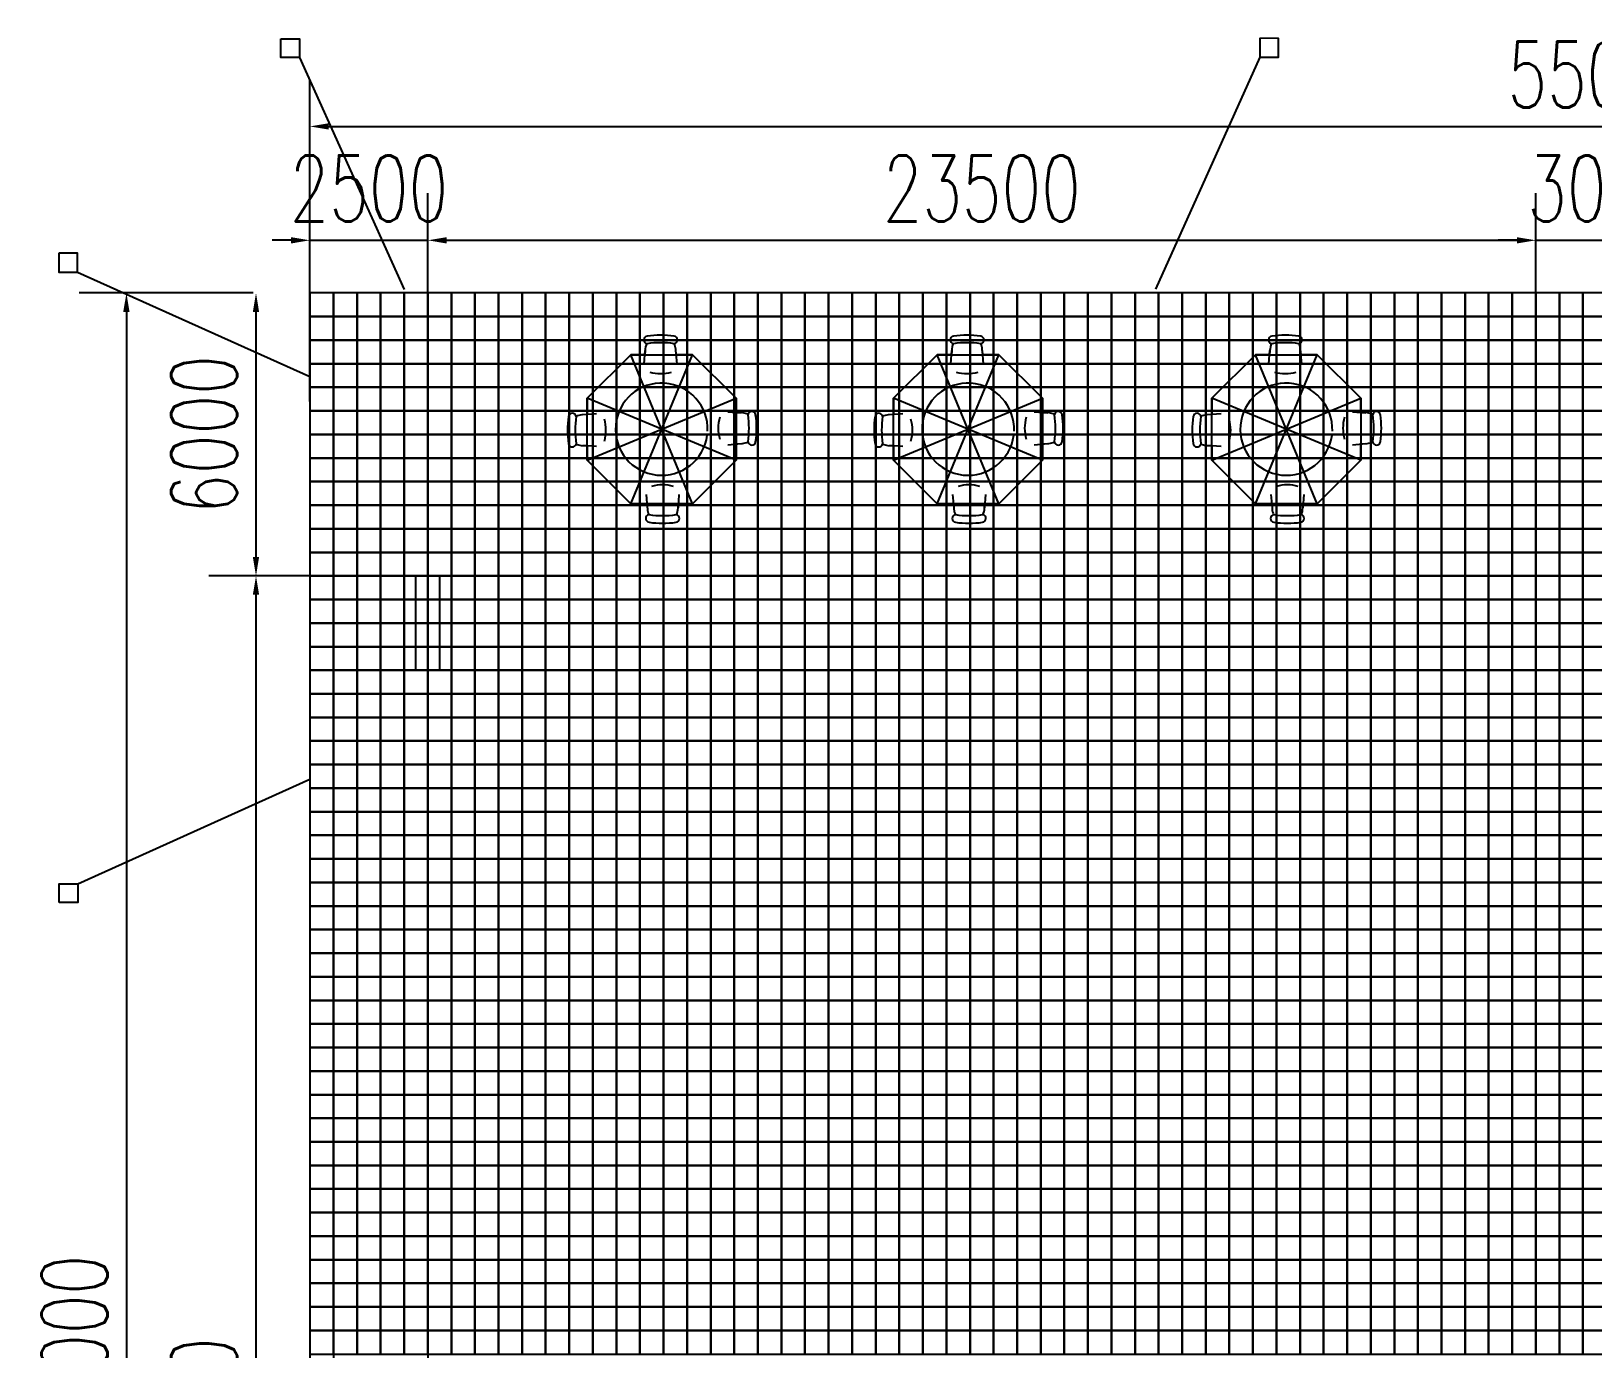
# Model space of a CAD drawing. Header units: millimetres. Extents: x 20612 to 342768, y 65775 to 156976.
# Drawn here: x 179507 to 212625, y 93713 to 121652 of the extents above; entities that cross this region are included whole.
import ezdxf

# ---------------------------------------------------------------- set-up
doc = ezdxf.new("R2010")
doc.units = ezdxf.units.MM
doc.header["$LTSCALE"] = 10
doc.layers.add('fur', color=253, linetype='Continuous')
doc.styles.add('STANDARD_T3', font='simplex.shx', dxfattribs={"width": 0.7, "bigfont": 'hztxt.shx'})
doc.dimstyles.new('W&&400', dxfattribs={"dimtxt": 1400, "dimasz": 400, "dimexe": 1000, "dimexo": 1200, "dimgap": 400, "dimtad": 1, "dimdec": 0, "dimzin": 0, "dimdsep": 46, "dimtxsty": 'STANDARD_T3', "dimcen": 0.09, "dimclrd": 1, "dimclre": 1, "dimclrt": 7, "dimazin": 2, "dimtfac": 1, "dimtdec": 0, "dimtix": 1, "dimtmove": 2, "dimatfit": 3, "dimfxl": 100, "dimtolj": 1, "dimtzin": 0, "dimarcsym": 0})

# ---------------------------------------------------------------- blocks, each defined once
blk = doc.blocks.new('400高浮筒')
at = {"color": 8}
blk.add_lwpolyline([(185417, 115601), (185917, 115601), (185917, 116101), (185417, 116101)], close=True, dxfattribs=at)
blk = doc.blocks.new('*U323')
blk.add_blockref('400高浮筒', (-185667, -115851))
blk = doc.blocks.new('*U324')
at = {"color": 0, "linetype": 'ByBlock', "lineweight": -2, "transparency": 16777216}
for p in [(0, 5500), (500, 5500), (1000, 5500), (1500, 5500), (2000, 5500), (2500, 5500), (3000, 5500), (3500, 5500), (4000, 5500), (4500, 5500), (5000, 5500), (5500, 5500), (6000, 5500), (6500, 5500), (7000, 5500), (7500, 5500), (8000, 5500), (8500, 5500), (9000, 5500), (9500, 5500), (10000, 5500), (10500, 5500), (11000, 5500), (11500, 5500), (12000, 5500), (12500, 5500), (13000, 5500), (13500, 5500), (14000, 5500), (14500, 5500), (15000, 5500), (15500, 5500), (16000, 5500), (16500, 5500), (17000, 5500), (17500, 5500), (18000, 5500), (18500, 5500), (19000, 5500), (19500, 5500), (20000, 5500), (20500, 5500), (21000, 5500), (21500, 5500), (22000, 5500), (22500, 5500), (23000, 5500), (23500, 5500), (24000, 5500), (24500, 5500), (25000, 5500), (25500, 5500), (26000, 5500), (26500, 5500), (27000, 5500), (0, 5000), (500, 5000), (1000, 5000), (1500, 5000), (2000, 5000), (2500, 5000), (3000, 5000), (3500, 5000), (4000, 5000), (4500, 5000), (5000, 5000), (5500, 5000), (6000, 5000), (6500, 5000), (7000, 5000), (7500, 5000), (8000, 5000), (8500, 5000), (9000, 5000), (9500, 5000), (10000, 5000), (10500, 5000), (11000, 5000), (11500, 5000), (12000, 5000), (12500, 5000), (13000, 5000), (13500, 5000), (14000, 5000), (14500, 5000), (15000, 5000), (15500, 5000), (16000, 5000), (16500, 5000), (17000, 5000), (17500, 5000), (18000, 5000), (18500, 5000), (19000, 5000), (19500, 5000), (20000, 5000), (20500, 5000), (21000, 5000), (21500, 5000), (22000, 5000), (22500, 5000), (23000, 5000), (23500, 5000), (24000, 5000), (24500, 5000), (25000, 5000), (25500, 5000), (26000, 5000), (26500, 5000), (27000, 5000), (0, 4500), (500, 4500), (1000, 4500), (1500, 4500), (2000, 4500), (2500, 4500), (3000, 4500), (3500, 4500), (4000, 4500), (4500, 4500), (5000, 4500), (5500, 4500), (6000, 4500), (6500, 4500), (7000, 4500), (7500, 4500), (8000, 4500), (8500, 4500), (9000, 4500), (9500, 4500), (10000, 4500), (10500, 4500), (11000, 4500), (11500, 4500), (12000, 4500), (12500, 4500), (13000, 4500), (13500, 4500), (14000, 4500), (14500, 4500), (15000, 4500), (15500, 4500), (16000, 4500), (16500, 4500), (17000, 4500), (17500, 4500), (18000, 4500), (18500, 4500), (19000, 4500), (19500, 4500), (20000, 4500), (20500, 4500), (21000, 4500), (21500, 4500), (22000, 4500), (22500, 4500), (23000, 4500), (23500, 4500), (24000, 4500), (24500, 4500), (25000, 4500), (25500, 4500), (26000, 4500), (26500, 4500), (27000, 4500), (0, 4000), (500, 4000), (1000, 4000), (1500, 4000), (2000, 4000), (2500, 4000), (3000, 4000), (3500, 4000), (4000, 4000), (4500, 4000), (5000, 4000), (5500, 4000), (6000, 4000), (6500, 4000), (7000, 4000), (7500, 4000), (8000, 4000), (8500, 4000), (9000, 4000), (9500, 4000), (10000, 4000), (10500, 4000), (11000, 4000), (11500, 4000), (12000, 4000), (12500, 4000), (13000, 4000), (13500, 4000), (14000, 4000), (14500, 4000), (15000, 4000), (15500, 4000), (16000, 4000), (16500, 4000), (17000, 4000), (17500, 4000), (18000, 4000), (18500, 4000), (19000, 4000), (19500, 4000), (20000, 4000), (20500, 4000), (21000, 4000), (21500, 4000), (22000, 4000), (22500, 4000), (23000, 4000), (23500, 4000), (24000, 4000), (24500, 4000), (25000, 4000), (25500, 4000), (26000, 4000), (26500, 4000), (27000, 4000), (0, 3500), (500, 3500), (1000, 3500), (1500, 3500), (2000, 3500), (2500, 3500), (3000, 3500), (3500, 3500), (4000, 3500), (4500, 3500), (5000, 3500), (5500, 3500), (6000, 3500), (6500, 3500), (7000, 3500), (7500, 3500), (8000, 3500), (8500, 3500), (9000, 3500), (9500, 3500), (10000, 3500), (10500, 3500), (11000, 3500), (11500, 3500), (12000, 3500), (12500, 3500), (13000, 3500), (13500, 3500), (14000, 3500), (14500, 3500), (15000, 3500), (15500, 3500), (16000, 3500), (16500, 3500), (17000, 3500), (17500, 3500), (18000, 3500), (18500, 3500), (19000, 3500), (19500, 3500), (20000, 3500), (20500, 3500), (21000, 3500), (21500, 3500), (22000, 3500), (22500, 3500), (23000, 3500), (23500, 3500), (24000, 3500), (24500, 3500), (25000, 3500), (25500, 3500), (26000, 3500), (26500, 3500), (27000, 3500), (0, 3000), (500, 3000), (1000, 3000), (1500, 3000), (2000, 3000), (2500, 3000), (3000, 3000), (3500, 3000), (4000, 3000), (4500, 3000), (5000, 3000), (5500, 3000), (6000, 3000), (6500, 3000), (7000, 3000), (7500, 3000), (8000, 3000), (8500, 3000), (9000, 3000), (9500, 3000), (10000, 3000), (10500, 3000), (11000, 3000), (11500, 3000), (12000, 3000), (12500, 3000), (13000, 3000), (13500, 3000), (14000, 3000), (14500, 3000), (15000, 3000), (15500, 3000), (16000, 3000), (16500, 3000), (17000, 3000), (17500, 3000), (18000, 3000), (18500, 3000), (19000, 3000), (19500, 3000), (20000, 3000), (20500, 3000), (21000, 3000), (21500, 3000), (22000, 3000), (22500, 3000), (23000, 3000), (23500, 3000), (24000, 3000), (24500, 3000), (25000, 3000), (25500, 3000), (26000, 3000), (26500, 3000), (27000, 3000), (0, 2500), (500, 2500), (1000, 2500), (1500, 2500), (2000, 2500), (2500, 2500), (3000, 2500), (3500, 2500), (4000, 2500), (4500, 2500), (5000, 2500), (5500, 2500), (6000, 2500), (6500, 2500), (7000, 2500), (7500, 2500), (8000, 2500), (8500, 2500), (9000, 2500), (9500, 2500), (10000, 2500), (10500, 2500), (11000, 2500), (11500, 2500), (12000, 2500), (12500, 2500), (13000, 2500), (13500, 2500), (14000, 2500), (14500, 2500), (15000, 2500), (15500, 2500), (16000, 2500), (16500, 2500), (17000, 2500), (17500, 2500), (18000, 2500), (18500, 2500), (19000, 2500), (19500, 2500), (20000, 2500), (20500, 2500), (21000, 2500), (21500, 2500), (22000, 2500), (22500, 2500), (23000, 2500), (23500, 2500), (24000, 2500), (24500, 2500), (25000, 2500), (25500, 2500), (26000, 2500), (26500, 2500), (27000, 2500), (0, 2000), (500, 2000), (1000, 2000), (1500, 2000), (2000, 2000), (2500, 2000), (3000, 2000), (3500, 2000), (4000, 2000), (4500, 2000), (5000, 2000), (5500, 2000), (6000, 2000), (6500, 2000), (7000, 2000), (7500, 2000), (8000, 2000), (8500, 2000), (9000, 2000), (9500, 2000), (10000, 2000), (10500, 2000), (11000, 2000), (11500, 2000), (12000, 2000), (12500, 2000), (13000, 2000), (13500, 2000), (14000, 2000), (14500, 2000), (15000, 2000), (15500, 2000), (16000, 2000), (16500, 2000), (17000, 2000), (17500, 2000), (18000, 2000), (18500, 2000), (19000, 2000), (19500, 2000), (20000, 2000), (20500, 2000), (21000, 2000), (21500, 2000), (22000, 2000), (22500, 2000), (23000, 2000), (23500, 2000), (24000, 2000), (24500, 2000), (25000, 2000), (25500, 2000), (26000, 2000), (26500, 2000), (27000, 2000), (0, 1500), (500, 1500), (1000, 1500), (1500, 1500), (2000, 1500), (2500, 1500), (3000, 1500), (3500, 1500), (4000, 1500), (4500, 1500), (5000, 1500), (5500, 1500), (6000, 1500), (6500, 1500), (7000, 1500), (7500, 1500), (8000, 1500), (8500, 1500), (9000, 1500), (9500, 1500), (10000, 1500), (10500, 1500), (11000, 1500), (11500, 1500), (12000, 1500), (12500, 1500), (13000, 1500), (13500, 1500), (14000, 1500), (14500, 1500), (15000, 1500), (15500, 1500), (16000, 1500), (16500, 1500), (17000, 1500), (17500, 1500), (18000, 1500), (18500, 1500), (19000, 1500), (19500, 1500), (20000, 1500), (20500, 1500), (21000, 1500), (21500, 1500), (22000, 1500), (22500, 1500), (23000, 1500), (23500, 1500), (24000, 1500), (24500, 1500), (25000, 1500), (25500, 1500), (26000, 1500), (26500, 1500), (27000, 1500), (0, 1000), (500, 1000), (1000, 1000), (1500, 1000), (2000, 1000), (2500, 1000), (3000, 1000), (3500, 1000), (4000, 1000), (4500, 1000), (5000, 1000), (5500, 1000), (6000, 1000), (6500, 1000), (7000, 1000), (7500, 1000), (8000, 1000), (8500, 1000), (9000, 1000), (9500, 1000), (10000, 1000), (10500, 1000), (11000, 1000), (11500, 1000), (12000, 1000), (12500, 1000), (13000, 1000), (13500, 1000), (14000, 1000), (14500, 1000), (15000, 1000), (15500, 1000), (16000, 1000), (16500, 1000), (17000, 1000), (17500, 1000), (18000, 1000), (18500, 1000), (19000, 1000), (19500, 1000), (20000, 1000), (20500, 1000), (21000, 1000), (21500, 1000), (22000, 1000), (22500, 1000), (23000, 1000), (23500, 1000), (24000, 1000), (24500, 1000), (25000, 1000), (25500, 1000), (26000, 1000), (26500, 1000), (27000, 1000), (0, 500), (500, 500), (1000, 500), (1500, 500), (2000, 500), (2500, 500), (3000, 500), (3500, 500), (4000, 500), (4500, 500), (5000, 500), (5500, 500), (6000, 500), (6500, 500), (7000, 500), (7500, 500), (8000, 500), (8500, 500), (9000, 500), (9500, 500), (10000, 500), (10500, 500), (11000, 500), (11500, 500), (12000, 500), (12500, 500), (13000, 500), (13500, 500), (14000, 500), (14500, 500), (15000, 500), (15500, 500), (16000, 500), (16500, 500), (17000, 500), (17500, 500), (18000, 500), (18500, 500), (19000, 500), (19500, 500), (20000, 500), (20500, 500), (21000, 500), (21500, 500), (22000, 500), (22500, 500), (23000, 500), (23500, 500), (24000, 500), (24500, 500), (25000, 500), (25500, 500), (26000, 500), (26500, 500), (27000, 500), (0, 0), (500, 0), (1000, 0), (1500, 0), (2000, 0), (2500, 0), (3000, 0), (3500, 0), (4000, 0), (4500, 0), (5000, 0), (5500, 0), (6000, 0), (6500, 0), (7000, 0), (7500, 0), (8000, 0), (8500, 0), (9000, 0), (9500, 0), (10000, 0), (10500, 0), (11000, 0), (11500, 0), (12000, 0), (12500, 0), (13000, 0), (13500, 0), (14000, 0), (14500, 0), (15000, 0), (15500, 0), (16000, 0), (16500, 0), (17000, 0), (17500, 0), (18000, 0), (18500, 0), (19000, 0), (19500, 0), (20000, 0), (20500, 0), (21000, 0), (21500, 0), (22000, 0), (22500, 0), (23000, 0), (23500, 0), (24000, 0), (24500, 0), (25000, 0), (25500, 0), (26000, 0), (26500, 0), (27000, 0)]:
    blk.add_blockref('*U323', p, dxfattribs=at)
blk = doc.blocks.new('*U329')
blk.add_blockref('400高浮筒', (-185667, -115851))
blk = doc.blocks.new('*U330')
at = {"color": 0, "linetype": 'ByBlock', "lineweight": -2, "transparency": 16777216}
for p in [(0, 36000), (500, 36000), (1000, 36000), (1500, 36000), (2000, 36000), (0, 35500), (500, 35500), (1000, 35500), (1500, 35500), (2000, 35500), (0, 35000), (500, 35000), (1000, 35000), (1500, 35000), (2000, 35000), (0, 34500), (500, 34500), (1000, 34500), (1500, 34500), (2000, 34500), (0, 34000), (500, 34000), (1000, 34000), (1500, 34000), (2000, 34000), (0, 33500), (500, 33500), (1000, 33500), (1500, 33500), (2000, 33500), (0, 33000), (500, 33000), (1000, 33000), (1500, 33000), (2000, 33000), (0, 32500), (500, 32500), (1000, 32500), (1500, 32500), (2000, 32500), (0, 32000), (500, 32000), (1000, 32000), (1500, 32000), (2000, 32000), (0, 31500), (500, 31500), (1000, 31500), (1500, 31500), (2000, 31500), (0, 31000), (500, 31000), (1000, 31000), (1500, 31000), (2000, 31000), (0, 30500), (500, 30500), (1000, 30500), (1500, 30500), (2000, 30500), (0, 30000), (500, 30000), (1000, 30000), (1500, 30000), (2000, 30000), (0, 29500), (500, 29500), (1000, 29500), (1500, 29500), (2000, 29500), (0, 29000), (500, 29000), (1000, 29000), (1500, 29000), (2000, 29000), (0, 28500), (500, 28500), (1000, 28500), (1500, 28500), (2000, 28500), (0, 28000), (500, 28000), (1000, 28000), (1500, 28000), (2000, 28000), (0, 27500), (500, 27500), (1000, 27500), (1500, 27500), (2000, 27500), (0, 27000), (500, 27000), (1000, 27000), (1500, 27000), (2000, 27000), (0, 26500), (500, 26500), (1000, 26500), (1500, 26500), (2000, 26500), (0, 26000), (500, 26000), (1000, 26000), (1500, 26000), (2000, 26000), (0, 25500), (500, 25500), (1000, 25500), (1500, 25500), (2000, 25500), (0, 25000), (500, 25000), (1000, 25000), (1500, 25000), (2000, 25000), (0, 24500), (500, 24500), (1000, 24500), (1500, 24500), (2000, 24500), (0, 24000), (500, 24000), (1000, 24000), (1500, 24000), (2000, 24000), (0, 23500), (500, 23500), (1000, 23500), (1500, 23500), (2000, 23500), (0, 23000), (500, 23000), (1000, 23000), (1500, 23000), (2000, 23000), (0, 22500), (500, 22500), (1000, 22500), (1500, 22500), (2000, 22500), (0, 22000), (500, 22000), (1000, 22000), (1500, 22000), (2000, 22000), (0, 21500), (500, 21500), (1000, 21500), (1500, 21500), (2000, 21500), (0, 21000), (500, 21000), (1000, 21000), (1500, 21000), (2000, 21000), (0, 20500), (500, 20500), (1000, 20500), (1500, 20500), (2000, 20500), (0, 20000), (500, 20000), (1000, 20000), (1500, 20000), (2000, 20000)]:
    blk.add_blockref('*U329', p, dxfattribs=at)
blk = doc.blocks.new('池底浮筒400')
at = {"color": 5}
blk.add_lwpolyline([(75977, 129034), (76477, 129034), (76477, 129534), (75977, 129534)], close=True, dxfattribs=at)
blk = doc.blocks.new('*U334')
blk.add_blockref('池底浮筒400', (-76227, -129284))
blk = doc.blocks.new('*U335')
at = {"color": 0, "linetype": 'ByBlock', "lineweight": -2, "transparency": 16777216}
for p in [(0, 36000), (500, 36000), (1000, 36000), (1500, 36000), (2000, 36000), (2500, 36000), (3000, 36000), (3500, 36000), (4000, 36000), (4500, 36000), (5000, 36000), (5500, 36000), (6000, 36000), (6500, 36000), (7000, 36000), (7500, 36000), (8000, 36000), (8500, 36000), (9000, 36000), (9500, 36000), (10000, 36000), (10500, 36000), (11000, 36000), (11500, 36000), (12000, 36000), (12500, 36000), (13000, 36000), (13500, 36000), (14000, 36000), (14500, 36000), (15000, 36000), (15500, 36000), (16000, 36000), (16500, 36000), (17000, 36000), (17500, 36000), (18000, 36000), (18500, 36000), (19000, 36000), (19500, 36000), (20000, 36000), (20500, 36000), (21000, 36000), (21500, 36000), (22000, 36000), (22500, 36000), (23000, 36000), (0, 35500), (500, 35500), (1000, 35500), (1500, 35500), (2000, 35500), (2500, 35500), (3000, 35500), (3500, 35500), (4000, 35500), (4500, 35500), (5000, 35500), (5500, 35500), (6000, 35500), (6500, 35500), (7000, 35500), (7500, 35500), (8000, 35500), (8500, 35500), (9000, 35500), (9500, 35500), (10000, 35500), (10500, 35500), (11000, 35500), (11500, 35500), (12000, 35500), (12500, 35500), (13000, 35500), (13500, 35500), (14000, 35500), (14500, 35500), (15000, 35500), (15500, 35500), (16000, 35500), (16500, 35500), (17000, 35500), (17500, 35500), (18000, 35500), (18500, 35500), (19000, 35500), (19500, 35500), (20000, 35500), (20500, 35500), (21000, 35500), (21500, 35500), (22000, 35500), (22500, 35500), (23000, 35500), (0, 35000), (500, 35000), (1000, 35000), (1500, 35000), (2000, 35000), (2500, 35000), (3000, 35000), (3500, 35000), (4000, 35000), (4500, 35000), (5000, 35000), (5500, 35000), (6000, 35000), (6500, 35000), (7000, 35000), (7500, 35000), (8000, 35000), (8500, 35000), (9000, 35000), (9500, 35000), (10000, 35000), (10500, 35000), (11000, 35000), (11500, 35000), (12000, 35000), (12500, 35000), (13000, 35000), (13500, 35000), (14000, 35000), (14500, 35000), (15000, 35000), (15500, 35000), (16000, 35000), (16500, 35000), (17000, 35000), (17500, 35000), (18000, 35000), (18500, 35000), (19000, 35000), (19500, 35000), (20000, 35000), (20500, 35000), (21000, 35000), (21500, 35000), (22000, 35000), (22500, 35000), (23000, 35000), (0, 34500), (500, 34500), (1000, 34500), (1500, 34500), (2000, 34500), (2500, 34500), (3000, 34500), (3500, 34500), (4000, 34500), (4500, 34500), (5000, 34500), (5500, 34500), (6000, 34500), (6500, 34500), (7000, 34500), (7500, 34500), (8000, 34500), (8500, 34500), (9000, 34500), (9500, 34500), (10000, 34500), (10500, 34500), (11000, 34500), (11500, 34500), (12000, 34500), (12500, 34500), (13000, 34500), (13500, 34500), (14000, 34500), (14500, 34500), (15000, 34500), (15500, 34500), (16000, 34500), (16500, 34500), (17000, 34500), (17500, 34500), (18000, 34500), (18500, 34500), (19000, 34500), (19500, 34500), (20000, 34500), (20500, 34500), (21000, 34500), (21500, 34500), (22000, 34500), (22500, 34500), (23000, 34500), (0, 34000), (500, 34000), (1000, 34000), (1500, 34000), (2000, 34000), (2500, 34000), (3000, 34000), (3500, 34000), (4000, 34000), (4500, 34000), (5000, 34000), (5500, 34000), (6000, 34000), (6500, 34000), (7000, 34000), (7500, 34000), (8000, 34000), (8500, 34000), (9000, 34000), (9500, 34000), (10000, 34000), (10500, 34000), (11000, 34000), (11500, 34000), (12000, 34000), (12500, 34000), (13000, 34000), (13500, 34000), (14000, 34000), (14500, 34000), (15000, 34000), (15500, 34000), (16000, 34000), (16500, 34000), (17000, 34000), (17500, 34000), (18000, 34000), (18500, 34000), (19000, 34000), (19500, 34000), (20000, 34000), (20500, 34000), (21000, 34000), (21500, 34000), (22000, 34000), (22500, 34000), (23000, 34000), (0, 33500), (500, 33500), (1000, 33500), (1500, 33500), (2000, 33500), (2500, 33500), (3000, 33500), (3500, 33500), (4000, 33500), (4500, 33500), (5000, 33500), (5500, 33500), (6000, 33500), (6500, 33500), (7000, 33500), (7500, 33500), (8000, 33500), (8500, 33500), (9000, 33500), (9500, 33500), (10000, 33500), (10500, 33500), (11000, 33500), (11500, 33500), (12000, 33500), (12500, 33500), (13000, 33500), (13500, 33500), (14000, 33500), (14500, 33500), (15000, 33500), (15500, 33500), (16000, 33500), (16500, 33500), (17000, 33500), (17500, 33500), (18000, 33500), (18500, 33500), (19000, 33500), (19500, 33500), (20000, 33500), (20500, 33500), (21000, 33500), (21500, 33500), (22000, 33500), (22500, 33500), (23000, 33500), (0, 33000), (500, 33000), (1000, 33000), (1500, 33000), (2000, 33000), (2500, 33000), (3000, 33000), (3500, 33000), (4000, 33000), (4500, 33000), (5000, 33000), (5500, 33000), (6000, 33000), (6500, 33000), (7000, 33000), (7500, 33000), (8000, 33000), (8500, 33000), (9000, 33000), (9500, 33000), (10000, 33000), (10500, 33000), (11000, 33000), (11500, 33000), (12000, 33000), (12500, 33000), (13000, 33000), (13500, 33000), (14000, 33000), (14500, 33000), (15000, 33000), (15500, 33000), (16000, 33000), (16500, 33000), (17000, 33000), (17500, 33000), (18000, 33000), (18500, 33000), (19000, 33000), (19500, 33000), (20000, 33000), (20500, 33000), (21000, 33000), (21500, 33000), (22000, 33000), (22500, 33000), (23000, 33000), (0, 32500), (500, 32500), (1000, 32500), (1500, 32500), (2000, 32500), (2500, 32500), (3000, 32500), (3500, 32500), (4000, 32500), (4500, 32500), (5000, 32500), (5500, 32500), (6000, 32500), (6500, 32500), (7000, 32500), (7500, 32500), (8000, 32500), (8500, 32500), (9000, 32500), (9500, 32500), (10000, 32500), (10500, 32500), (11000, 32500), (11500, 32500), (12000, 32500), (12500, 32500), (13000, 32500), (13500, 32500), (14000, 32500), (14500, 32500), (15000, 32500), (15500, 32500), (16000, 32500), (16500, 32500), (17000, 32500), (17500, 32500), (18000, 32500), (18500, 32500), (19000, 32500), (19500, 32500), (20000, 32500), (20500, 32500), (21000, 32500), (21500, 32500), (22000, 32500), (22500, 32500), (23000, 32500), (0, 32000), (500, 32000), (1000, 32000), (1500, 32000), (2000, 32000), (2500, 32000), (3000, 32000), (3500, 32000), (4000, 32000), (4500, 32000), (5000, 32000), (5500, 32000), (6000, 32000), (6500, 32000), (7000, 32000), (7500, 32000), (8000, 32000), (8500, 32000), (9000, 32000), (9500, 32000), (10000, 32000), (10500, 32000), (11000, 32000), (11500, 32000), (12000, 32000), (12500, 32000), (13000, 32000), (13500, 32000), (14000, 32000), (14500, 32000), (15000, 32000), (15500, 32000), (16000, 32000), (16500, 32000), (17000, 32000), (17500, 32000), (18000, 32000), (18500, 32000), (19000, 32000), (19500, 32000), (20000, 32000), (20500, 32000), (21000, 32000), (21500, 32000), (22000, 32000), (22500, 32000), (23000, 32000), (0, 31500), (500, 31500), (1000, 31500), (1500, 31500), (2000, 31500), (2500, 31500), (3000, 31500), (3500, 31500), (4000, 31500), (4500, 31500), (5000, 31500), (5500, 31500), (6000, 31500), (6500, 31500), (7000, 31500), (7500, 31500), (8000, 31500), (8500, 31500), (9000, 31500), (9500, 31500), (10000, 31500), (10500, 31500), (11000, 31500), (11500, 31500), (12000, 31500), (12500, 31500), (13000, 31500), (13500, 31500), (14000, 31500), (14500, 31500), (15000, 31500), (15500, 31500), (16000, 31500), (16500, 31500), (17000, 31500), (17500, 31500), (18000, 31500), (18500, 31500), (19000, 31500), (19500, 31500), (20000, 31500), (20500, 31500), (21000, 31500), (21500, 31500), (22000, 31500), (22500, 31500), (23000, 31500), (0, 31000), (500, 31000), (1000, 31000), (1500, 31000), (2000, 31000), (2500, 31000), (3000, 31000), (3500, 31000), (4000, 31000), (4500, 31000), (5000, 31000), (5500, 31000), (6000, 31000), (6500, 31000), (7000, 31000), (7500, 31000), (8000, 31000), (8500, 31000), (9000, 31000), (9500, 31000), (10000, 31000), (10500, 31000), (11000, 31000), (11500, 31000), (12000, 31000), (12500, 31000), (13000, 31000), (13500, 31000), (14000, 31000), (14500, 31000), (15000, 31000), (15500, 31000), (16000, 31000), (16500, 31000), (17000, 31000), (17500, 31000), (18000, 31000), (18500, 31000), (19000, 31000), (19500, 31000), (20000, 31000), (20500, 31000), (21000, 31000), (21500, 31000), (22000, 31000), (22500, 31000), (23000, 31000), (0, 30500), (500, 30500), (1000, 30500), (1500, 30500), (2000, 30500), (2500, 30500), (3000, 30500), (3500, 30500), (4000, 30500), (4500, 30500), (5000, 30500), (5500, 30500), (6000, 30500), (6500, 30500), (7000, 30500), (7500, 30500), (8000, 30500), (8500, 30500), (9000, 30500), (9500, 30500), (10000, 30500), (10500, 30500), (11000, 30500), (11500, 30500), (12000, 30500), (12500, 30500), (13000, 30500), (13500, 30500), (14000, 30500), (14500, 30500), (15000, 30500), (15500, 30500), (16000, 30500), (16500, 30500), (17000, 30500), (17500, 30500), (18000, 30500), (18500, 30500), (19000, 30500), (19500, 30500), (20000, 30500), (20500, 30500), (21000, 30500), (21500, 30500), (22000, 30500), (22500, 30500), (23000, 30500), (0, 30000), (500, 30000), (1000, 30000), (1500, 30000), (2000, 30000), (2500, 30000), (3000, 30000), (3500, 30000), (4000, 30000), (4500, 30000), (5000, 30000), (5500, 30000), (6000, 30000), (6500, 30000), (7000, 30000), (7500, 30000), (8000, 30000), (8500, 30000), (9000, 30000), (9500, 30000), (10000, 30000), (10500, 30000), (11000, 30000), (11500, 30000), (12000, 30000), (12500, 30000), (13000, 30000), (13500, 30000), (14000, 30000), (14500, 30000), (15000, 30000), (15500, 30000), (16000, 30000), (16500, 30000), (17000, 30000), (17500, 30000), (18000, 30000), (18500, 30000), (19000, 30000), (19500, 30000), (20000, 30000), (20500, 30000), (21000, 30000), (21500, 30000), (22000, 30000), (22500, 30000), (23000, 30000), (0, 29500), (500, 29500), (1000, 29500), (1500, 29500), (2000, 29500), (2500, 29500), (3000, 29500), (3500, 29500), (4000, 29500), (4500, 29500), (5000, 29500), (5500, 29500), (6000, 29500), (6500, 29500), (7000, 29500), (7500, 29500), (8000, 29500), (8500, 29500), (9000, 29500), (9500, 29500), (10000, 29500), (10500, 29500), (11000, 29500), (11500, 29500), (12000, 29500), (12500, 29500), (13000, 29500), (13500, 29500), (14000, 29500), (14500, 29500), (15000, 29500), (15500, 29500), (16000, 29500), (16500, 29500), (17000, 29500), (17500, 29500), (18000, 29500), (18500, 29500), (19000, 29500), (19500, 29500), (20000, 29500), (20500, 29500), (21000, 29500), (21500, 29500), (22000, 29500), (22500, 29500), (23000, 29500), (0, 29000), (500, 29000), (1000, 29000), (1500, 29000), (2000, 29000), (2500, 29000), (3000, 29000), (3500, 29000), (4000, 29000), (4500, 29000), (5000, 29000), (5500, 29000), (6000, 29000), (6500, 29000), (7000, 29000), (7500, 29000), (8000, 29000), (8500, 29000), (9000, 29000), (9500, 29000), (10000, 29000), (10500, 29000), (11000, 29000), (11500, 29000), (12000, 29000), (12500, 29000), (13000, 29000), (13500, 29000), (14000, 29000), (14500, 29000), (15000, 29000), (15500, 29000), (16000, 29000), (16500, 29000), (17000, 29000), (17500, 29000), (18000, 29000), (18500, 29000), (19000, 29000), (19500, 29000), (20000, 29000), (20500, 29000), (21000, 29000), (21500, 29000), (22000, 29000), (22500, 29000), (23000, 29000), (0, 28500), (500, 28500), (1000, 28500), (1500, 28500), (2000, 28500), (2500, 28500), (3000, 28500), (3500, 28500), (4000, 28500), (4500, 28500), (5000, 28500), (5500, 28500), (6000, 28500), (6500, 28500), (7000, 28500), (7500, 28500), (8000, 28500), (8500, 28500), (9000, 28500), (9500, 28500), (10000, 28500), (10500, 28500), (11000, 28500), (11500, 28500), (12000, 28500), (12500, 28500), (13000, 28500), (13500, 28500), (14000, 28500), (14500, 28500), (15000, 28500), (15500, 28500), (16000, 28500), (16500, 28500), (17000, 28500), (17500, 28500), (18000, 28500), (18500, 28500), (19000, 28500), (19500, 28500), (20000, 28500), (20500, 28500), (21000, 28500), (21500, 28500), (22000, 28500), (22500, 28500), (23000, 28500), (0, 28000), (500, 28000), (1000, 28000), (1500, 28000), (2000, 28000), (2500, 28000), (3000, 28000), (3500, 28000), (4000, 28000), (4500, 28000), (5000, 28000), (5500, 28000), (6000, 28000), (6500, 28000), (7000, 28000), (7500, 28000), (8000, 28000), (8500, 28000), (9000, 28000), (9500, 28000), (10000, 28000), (10500, 28000), (11000, 28000), (11500, 28000), (12000, 28000), (12500, 28000), (13000, 28000), (13500, 28000), (14000, 28000), (14500, 28000), (15000, 28000), (15500, 28000), (16000, 28000), (16500, 28000), (17000, 28000), (17500, 28000), (18000, 28000), (18500, 28000), (19000, 28000), (19500, 28000), (20000, 28000), (20500, 28000), (21000, 28000), (21500, 28000), (22000, 28000), (22500, 28000), (23000, 28000), (0, 27500), (500, 27500), (1000, 27500), (1500, 27500), (2000, 27500), (2500, 27500), (3000, 27500), (3500, 27500), (4000, 27500), (4500, 27500), (5000, 27500), (5500, 27500), (6000, 27500), (6500, 27500), (7000, 27500), (7500, 27500), (8000, 27500), (8500, 27500), (9000, 27500), (9500, 27500), (10000, 27500), (10500, 27500), (11000, 27500), (11500, 27500), (12000, 27500), (12500, 27500), (13000, 27500), (13500, 27500), (14000, 27500), (14500, 27500), (15000, 27500), (15500, 27500), (16000, 27500), (16500, 27500), (17000, 27500), (17500, 27500), (18000, 27500), (18500, 27500), (19000, 27500), (19500, 27500), (20000, 27500), (20500, 27500), (21000, 27500), (21500, 27500), (22000, 27500), (22500, 27500), (23000, 27500), (0, 27000), (500, 27000), (1000, 27000), (1500, 27000), (2000, 27000), (2500, 27000), (3000, 27000), (3500, 27000), (4000, 27000), (4500, 27000), (5000, 27000), (5500, 27000), (6000, 27000), (6500, 27000), (7000, 27000), (7500, 27000), (8000, 27000), (8500, 27000), (9000, 27000), (9500, 27000), (10000, 27000), (10500, 27000), (11000, 27000), (11500, 27000), (12000, 27000), (12500, 27000), (13000, 27000), (13500, 27000), (14000, 27000), (14500, 27000), (15000, 27000), (15500, 27000), (16000, 27000), (16500, 27000), (17000, 27000), (17500, 27000), (18000, 27000), (18500, 27000), (19000, 27000), (19500, 27000), (20000, 27000), (20500, 27000), (21000, 27000), (21500, 27000), (22000, 27000), (22500, 27000), (23000, 27000), (0, 26500), (500, 26500), (1000, 26500), (1500, 26500), (2000, 26500), (2500, 26500), (3000, 26500), (3500, 26500), (4000, 26500), (4500, 26500), (5000, 26500), (5500, 26500), (6000, 26500), (6500, 26500), (7000, 26500), (7500, 26500), (8000, 26500), (8500, 26500), (9000, 26500), (9500, 26500), (10000, 26500), (10500, 26500), (11000, 26500), (11500, 26500), (12000, 26500), (12500, 26500), (13000, 26500), (13500, 26500), (14000, 26500), (14500, 26500), (15000, 26500), (15500, 26500), (16000, 26500), (16500, 26500), (17000, 26500), (17500, 26500), (18000, 26500), (18500, 26500), (19000, 26500), (19500, 26500), (20000, 26500), (20500, 26500), (21000, 26500), (21500, 26500), (22000, 26500), (22500, 26500), (23000, 26500), (0, 26000), (500, 26000), (1000, 26000), (1500, 26000), (2000, 26000), (2500, 26000), (3000, 26000), (3500, 26000), (4000, 26000), (4500, 26000), (5000, 26000), (5500, 26000), (6000, 26000), (6500, 26000), (7000, 26000), (7500, 26000), (8000, 26000), (8500, 26000), (9000, 26000), (9500, 26000), (10000, 26000), (10500, 26000), (11000, 26000), (11500, 26000), (12000, 26000), (12500, 26000), (13000, 26000), (13500, 26000), (14000, 26000), (14500, 26000), (15000, 26000), (15500, 26000), (16000, 26000), (16500, 26000), (17000, 26000), (17500, 26000), (18000, 26000), (18500, 26000), (19000, 26000), (19500, 26000), (20000, 26000), (20500, 26000), (21000, 26000), (21500, 26000), (22000, 26000), (22500, 26000), (23000, 26000), (0, 25500), (500, 25500), (1000, 25500), (1500, 25500), (2000, 25500), (2500, 25500), (3000, 25500), (3500, 25500), (4000, 25500), (4500, 25500), (5000, 25500), (5500, 25500), (6000, 25500), (6500, 25500), (7000, 25500), (7500, 25500), (8000, 25500), (8500, 25500), (9000, 25500), (9500, 25500), (10000, 25500), (10500, 25500), (11000, 25500), (11500, 25500), (12000, 25500), (12500, 25500), (13000, 25500), (13500, 25500), (14000, 25500), (14500, 25500), (15000, 25500), (15500, 25500), (16000, 25500), (16500, 25500), (17000, 25500), (17500, 25500), (18000, 25500), (18500, 25500), (19000, 25500), (19500, 25500), (20000, 25500), (20500, 25500), (21000, 25500), (21500, 25500), (22000, 25500), (22500, 25500), (23000, 25500), (0, 25000), (500, 25000), (1000, 25000), (1500, 25000), (2000, 25000), (2500, 25000), (3000, 25000), (3500, 25000), (4000, 25000), (4500, 25000), (5000, 25000), (5500, 25000), (6000, 25000), (6500, 25000), (7000, 25000), (7500, 25000), (8000, 25000), (8500, 25000), (9000, 25000), (9500, 25000), (10000, 25000), (10500, 25000), (11000, 25000), (11500, 25000), (12000, 25000), (12500, 25000), (13000, 25000), (13500, 25000), (14000, 25000), (14500, 25000), (15000, 25000), (15500, 25000), (16000, 25000), (16500, 25000), (17000, 25000), (17500, 25000), (18000, 25000), (18500, 25000), (19000, 25000), (19500, 25000), (20000, 25000), (20500, 25000), (21000, 25000), (21500, 25000), (22000, 25000), (22500, 25000), (23000, 25000), (0, 24500), (500, 24500), (1000, 24500), (1500, 24500), (2000, 24500), (2500, 24500), (3000, 24500), (3500, 24500), (4000, 24500), (4500, 24500), (5000, 24500), (5500, 24500), (6000, 24500), (6500, 24500), (7000, 24500), (7500, 24500), (8000, 24500), (8500, 24500), (9000, 24500), (9500, 24500), (10000, 24500), (10500, 24500), (11000, 24500), (11500, 24500), (12000, 24500), (12500, 24500), (13000, 24500), (13500, 24500), (14000, 24500), (14500, 24500), (15000, 24500), (15500, 24500), (16000, 24500), (16500, 24500), (17000, 24500), (17500, 24500), (18000, 24500), (18500, 24500), (19000, 24500), (19500, 24500), (20000, 24500), (20500, 24500), (21000, 24500), (21500, 24500), (22000, 24500), (22500, 24500), (23000, 24500), (0, 24000), (500, 24000), (1000, 24000), (1500, 24000), (2000, 24000), (2500, 24000), (3000, 24000), (3500, 24000), (4000, 24000), (4500, 24000), (5000, 24000), (5500, 24000), (6000, 24000), (6500, 24000), (7000, 24000), (7500, 24000), (8000, 24000), (8500, 24000), (9000, 24000), (9500, 24000), (10000, 24000), (10500, 24000), (11000, 24000), (11500, 24000), (12000, 24000), (12500, 24000), (13000, 24000), (13500, 24000), (14000, 24000), (14500, 24000), (15000, 24000), (15500, 24000), (16000, 24000), (16500, 24000), (17000, 24000), (17500, 24000), (18000, 24000), (18500, 24000), (19000, 24000), (19500, 24000), (20000, 24000), (20500, 24000), (21000, 24000), (21500, 24000), (22000, 24000), (22500, 24000), (23000, 24000), (0, 23500), (500, 23500), (1000, 23500), (1500, 23500), (2000, 23500), (2500, 23500), (3000, 23500), (3500, 23500), (4000, 23500), (4500, 23500), (5000, 23500), (5500, 23500), (6000, 23500), (6500, 23500), (7000, 23500), (7500, 23500), (8000, 23500), (8500, 23500), (9000, 23500), (9500, 23500), (10000, 23500), (10500, 23500), (11000, 23500), (11500, 23500), (12000, 23500), (12500, 23500), (13000, 23500), (13500, 23500), (14000, 23500), (14500, 23500), (15000, 23500), (15500, 23500), (16000, 23500), (16500, 23500), (17000, 23500), (17500, 23500), (18000, 23500), (18500, 23500), (19000, 23500), (19500, 23500), (20000, 23500), (20500, 23500), (21000, 23500), (21500, 23500), (22000, 23500), (22500, 23500), (23000, 23500), (0, 23000), (500, 23000), (1000, 23000), (1500, 23000), (2000, 23000), (2500, 23000), (3000, 23000), (3500, 23000), (4000, 23000), (4500, 23000), (5000, 23000), (5500, 23000), (6000, 23000), (6500, 23000), (7000, 23000), (7500, 23000), (8000, 23000), (8500, 23000), (9000, 23000), (9500, 23000), (10000, 23000), (10500, 23000), (11000, 23000), (11500, 23000), (12000, 23000), (12500, 23000), (13000, 23000), (13500, 23000), (14000, 23000), (14500, 23000), (15000, 23000), (15500, 23000), (16000, 23000), (16500, 23000), (17000, 23000), (17500, 23000), (18000, 23000), (18500, 23000), (19000, 23000), (19500, 23000), (20000, 23000), (20500, 23000), (21000, 23000), (21500, 23000), (22000, 23000), (22500, 23000), (23000, 23000), (0, 22500), (500, 22500), (1000, 22500), (1500, 22500), (2000, 22500), (2500, 22500), (3000, 22500), (3500, 22500), (4000, 22500), (4500, 22500), (5000, 22500), (5500, 22500), (6000, 22500), (6500, 22500), (7000, 22500), (7500, 22500), (8000, 22500), (8500, 22500), (9000, 22500), (9500, 22500), (10000, 22500), (10500, 22500), (11000, 22500), (11500, 22500), (12000, 22500), (12500, 22500), (13000, 22500), (13500, 22500), (14000, 22500), (14500, 22500), (15000, 22500), (15500, 22500), (16000, 22500), (16500, 22500), (17000, 22500), (17500, 22500), (18000, 22500), (18500, 22500), (19000, 22500), (19500, 22500), (20000, 22500), (20500, 22500), (21000, 22500), (21500, 22500), (22000, 22500), (22500, 22500), (23000, 22500), (0, 22000), (500, 22000), (1000, 22000), (1500, 22000), (2000, 22000), (2500, 22000), (3000, 22000), (3500, 22000), (4000, 22000), (4500, 22000), (5000, 22000), (5500, 22000), (6000, 22000), (6500, 22000), (7000, 22000), (7500, 22000), (8000, 22000), (8500, 22000), (9000, 22000), (9500, 22000), (10000, 22000), (10500, 22000), (11000, 22000), (11500, 22000), (12000, 22000), (12500, 22000), (13000, 22000), (13500, 22000), (14000, 22000), (14500, 22000), (15000, 22000), (15500, 22000), (16000, 22000), (16500, 22000), (17000, 22000), (17500, 22000), (18000, 22000), (18500, 22000), (19000, 22000), (19500, 22000), (20000, 22000), (20500, 22000), (21000, 22000), (21500, 22000), (22000, 22000), (22500, 22000), (23000, 22000), (0, 21500), (500, 21500), (1000, 21500), (1500, 21500), (2000, 21500), (2500, 21500), (3000, 21500), (3500, 21500), (4000, 21500), (4500, 21500), (5000, 21500), (5500, 21500), (6000, 21500), (6500, 21500), (7000, 21500), (7500, 21500), (8000, 21500), (8500, 21500), (9000, 21500), (9500, 21500), (10000, 21500), (10500, 21500), (11000, 21500), (11500, 21500), (12000, 21500), (12500, 21500), (13000, 21500), (13500, 21500), (14000, 21500), (14500, 21500), (15000, 21500), (15500, 21500), (16000, 21500), (16500, 21500), (17000, 21500), (17500, 21500), (18000, 21500), (18500, 21500), (19000, 21500), (19500, 21500), (20000, 21500), (20500, 21500), (21000, 21500), (21500, 21500), (22000, 21500), (22500, 21500), (23000, 21500), (0, 21000), (500, 21000), (1000, 21000), (1500, 21000), (2000, 21000), (2500, 21000), (3000, 21000), (3500, 21000), (4000, 21000), (4500, 21000), (5000, 21000), (5500, 21000), (6000, 21000), (6500, 21000), (7000, 21000), (7500, 21000), (8000, 21000), (8500, 21000), (9000, 21000), (9500, 21000), (10000, 21000), (10500, 21000), (11000, 21000), (11500, 21000), (12000, 21000), (12500, 21000), (13000, 21000), (13500, 21000), (14000, 21000), (14500, 21000), (15000, 21000), (15500, 21000), (16000, 21000), (16500, 21000), (17000, 21000), (17500, 21000), (18000, 21000), (18500, 21000), (19000, 21000), (19500, 21000), (20000, 21000), (20500, 21000), (21000, 21000), (21500, 21000), (22000, 21000), (22500, 21000), (23000, 21000), (0, 20500), (500, 20500), (1000, 20500), (1500, 20500), (2000, 20500), (2500, 20500), (3000, 20500), (3500, 20500), (4000, 20500), (4500, 20500), (5000, 20500), (5500, 20500), (6000, 20500), (6500, 20500), (7000, 20500), (7500, 20500), (8000, 20500), (8500, 20500), (9000, 20500), (9500, 20500), (10000, 20500), (10500, 20500), (11000, 20500), (11500, 20500), (12000, 20500), (12500, 20500), (13000, 20500), (13500, 20500), (14000, 20500), (14500, 20500), (15000, 20500), (15500, 20500), (16000, 20500), (16500, 20500), (17000, 20500), (17500, 20500), (18000, 20500), (18500, 20500), (19000, 20500), (19500, 20500), (20000, 20500), (20500, 20500), (21000, 20500), (21500, 20500), (22000, 20500), (22500, 20500), (23000, 20500), (0, 20000), (500, 20000), (1000, 20000), (1500, 20000), (2000, 20000), (2500, 20000), (3000, 20000), (3500, 20000), (4000, 20000), (4500, 20000), (5000, 20000), (5500, 20000), (6000, 20000), (6500, 20000), (7000, 20000), (7500, 20000), (8000, 20000), (8500, 20000), (9000, 20000), (9500, 20000), (10000, 20000), (10500, 20000), (11000, 20000), (11500, 20000), (12000, 20000), (12500, 20000), (13000, 20000), (13500, 20000), (14000, 20000), (14500, 20000), (15000, 20000), (15500, 20000), (16000, 20000), (16500, 20000), (17000, 20000), (17500, 20000), (18000, 20000), (18500, 20000), (19000, 20000), (19500, 20000), (20000, 20000), (20500, 20000), (21000, 20000), (21500, 20000), (22000, 20000), (22500, 20000), (23000, 20000)]:
    blk.add_blockref('*U334', p, dxfattribs=at)
blk = doc.blocks.new('*D336')
at = {"color": 1, "lineweight": -2, "transparency": 16777216}
for p, q in [((185417, 113801), (185417, 118218)), ((187917, 114801), (187917, 118218)), ((185017, 117218), (184617, 117218)), ((185417, 117218), (187917, 117218)), ((188317, 117218), (188717, 117218))]:
    blk.add_line(p, q, dxfattribs=at)
at = {"color": 1, "transparency": 16777216}
for points in [[(185017, 117284), (185017, 117151), (185417, 117218)], [(188317, 117284), (188317, 117151), (187917, 117218)]]:
    blk.add_solid(points, dxfattribs=at)
at = {"layer": 'Defpoints', "color": 0, "transparency": 16777216}
for p in [(187917, 117218), (187917, 113601), (185417, 112601)]:
    blk.add_point(p, dxfattribs=at)
at = {"color": 7, "transparency": 16777216, "insert": (186667, 118318), "char_height": 1400, "attachment_point": 5, "style": 'STANDARD_T3'}
blk.add_mtext('\\A1;2500', dxfattribs=at)
blk = doc.blocks.new('*D337')
at = {"color": 1, "lineweight": -2, "transparency": 16777216}
for p, q in [((187917, 114801), (187917, 118218)), ((211417, 114801), (211417, 118218)), ((188317, 117218), (211017, 117218))]:
    blk.add_line(p, q, dxfattribs=at)
at = {"color": 1, "transparency": 16777216}
for points in [[(188317, 117284), (188317, 117151), (187917, 117218)], [(211017, 117284), (211017, 117151), (211417, 117218)]]:
    blk.add_solid(points, dxfattribs=at)
at = {"layer": 'Defpoints', "color": 0, "transparency": 16777216}
for p in [(211417, 117218), (187917, 113601), (211417, 113601)]:
    blk.add_point(p, dxfattribs=at)
at = {"color": 7, "transparency": 16777216, "insert": (199667, 118318), "char_height": 1400, "attachment_point": 5, "style": 'STANDARD_T3'}
blk.add_mtext('\\A1;23500', dxfattribs=at)
blk = doc.blocks.new('*D339')
at = {"color": 1, "lineweight": -2, "transparency": 16777216}
for p, q in [((185417, 117301), (185417, 120633)), ((240417, 117301), (240417, 120633)), ((185817, 119633), (240017, 119633))]:
    blk.add_line(p, q, dxfattribs=at)
at = {"color": 1, "transparency": 16777216}
for points in [[(185817, 119700), (185817, 119566), (185417, 119633)], [(240017, 119700), (240017, 119566), (240417, 119633)]]:
    blk.add_solid(points, dxfattribs=at)
at = {"layer": 'Defpoints', "color": 0, "transparency": 16777216}
for p in [(240417, 119633), (185417, 116101), (240417, 116101)]:
    blk.add_point(p, dxfattribs=at)
at = {"color": 7, "transparency": 16777216, "insert": (212917, 120733), "char_height": 1400, "attachment_point": 5, "style": 'STANDARD_T3'}
blk.add_mtext('\\A1;55000', dxfattribs=at)
blk = doc.blocks.new('*D340')
at = {"color": 1, "lineweight": -2, "transparency": 16777216}
for p, q in [((184217, 116101), (183274, 116101)), ((184274, 115701), (184274, 110501)), ((186717, 110101), (183274, 110101))]:
    blk.add_line(p, q, dxfattribs=at)
at = {"color": 1, "transparency": 16777216}
for points in [[(184207, 115701), (184340, 115701), (184274, 116101)], [(184207, 110501), (184340, 110501), (184274, 110101)]]:
    blk.add_solid(points, dxfattribs=at)
at = {"layer": 'Defpoints', "color": 0, "transparency": 16777216}
for p in [(185417, 116101), (184274, 110101), (187917, 110101)]:
    blk.add_point(p, dxfattribs=at)
at = {"color": 7, "transparency": 16777216, "insert": (183174, 113101), "char_height": 1400, "attachment_point": 5, "rotation": 90, "style": 'STANDARD_T3'}
blk.add_mtext('\\A1;6000', dxfattribs=at)
blk = doc.blocks.new('*D341')
at = {"color": 1, "lineweight": -2, "transparency": 16777216}
for p, q in [((186717, 110101), (183274, 110101)), ((184274, 109701), (184274, 74001)), ((186717, 73601), (183274, 73601))]:
    blk.add_line(p, q, dxfattribs=at)
at = {"color": 1, "transparency": 16777216}
for points in [[(184207, 109701), (184340, 109701), (184274, 110101)], [(184207, 74001), (184340, 74001), (184274, 73601)]]:
    blk.add_solid(points, dxfattribs=at)
at = {"layer": 'Defpoints', "color": 0, "transparency": 16777216}
for p in [(187917, 110101), (184274, 73601), (187917, 73601)]:
    blk.add_point(p, dxfattribs=at)
at = {"color": 7, "transparency": 16777216, "insert": (183174, 91851), "char_height": 1400, "attachment_point": 5, "rotation": 90, "style": 'STANDARD_T3'}
blk.add_mtext('\\A1;36500', dxfattribs=at)
blk = doc.blocks.new('*D343')
at = {"color": 1, "lineweight": -2, "transparency": 16777216}
for p, q in [((184217, 116101), (180526, 116101)), ((181526, 115701), (181526, 71501)), ((184217, 71101), (180526, 71101))]:
    blk.add_line(p, q, dxfattribs=at)
at = {"color": 1, "transparency": 16777216}
for points in [[(181459, 115701), (181592, 115701), (181526, 116101)], [(181459, 71501), (181592, 71501), (181526, 71101)]]:
    blk.add_solid(points, dxfattribs=at)
at = {"layer": 'Defpoints', "color": 0, "transparency": 16777216}
for p in [(185417, 116101), (181526, 71101), (185417, 71101)]:
    blk.add_point(p, dxfattribs=at)
at = {"color": 7, "transparency": 16777216, "insert": (180426, 93601), "char_height": 1400, "attachment_point": 5, "rotation": 90, "style": 'STANDARD_T3'}
blk.add_mtext('\\A1;45000', dxfattribs=at)
blk = doc.blocks.new('*U537')
blk.add_blockref('400高浮筒', (-185667, -115851))
blk = doc.blocks.new('*U538')
at = {"color": 0, "linetype": 'ByBlock', "lineweight": -2, "transparency": 16777216}
for p in [(0, 36000), (500, 36000), (1000, 36000), (0, 35500), (500, 35500), (1000, 35500), (0, 35000), (500, 35000), (1000, 35000), (0, 34500), (500, 34500), (1000, 34500), (0, 34000), (500, 34000), (1000, 34000), (0, 33500), (500, 33500), (1000, 33500), (0, 33000), (500, 33000), (1000, 33000), (0, 32500), (500, 32500), (1000, 32500), (0, 32000), (500, 32000), (1000, 32000), (0, 31500), (500, 31500), (1000, 31500), (0, 31000), (500, 31000), (1000, 31000), (0, 30500), (500, 30500), (1000, 30500), (0, 30000), (500, 30000), (1000, 30000), (0, 29500), (500, 29500), (1000, 29500), (0, 29000), (500, 29000), (1000, 29000), (0, 28500), (500, 28500), (1000, 28500), (0, 28000), (500, 28000), (1000, 28000), (0, 27500), (500, 27500), (1000, 27500), (0, 27000), (500, 27000), (1000, 27000), (0, 26500), (500, 26500), (1000, 26500), (0, 26000), (500, 26000), (1000, 26000), (0, 25500), (500, 25500), (1000, 25500), (0, 25000), (500, 25000), (1000, 25000), (0, 24500), (500, 24500), (1000, 24500), (0, 24000), (500, 24000), (1000, 24000), (0, 23500), (500, 23500), (1000, 23500), (0, 23000), (500, 23000), (1000, 23000), (0, 22500), (500, 22500), (1000, 22500), (0, 22000), (500, 22000), (1000, 22000), (0, 21500), (500, 21500), (1000, 21500), (0, 21000), (500, 21000), (1000, 21000), (0, 20500), (500, 20500), (1000, 20500), (0, 20000), (500, 20000), (1000, 20000)]:
    blk.add_blockref('*U537', p, dxfattribs=at)
blk = doc.blocks.new('*D541')
at = {"color": 1, "lineweight": -2, "transparency": 16777216}
for p, q in [((211417, 114801), (211417, 118218)), ((214417, 114801), (214417, 118218)), ((211017, 117218), (210617, 117218)), ((211417, 117218), (214417, 117218)), ((214817, 117218), (215217, 117218))]:
    blk.add_line(p, q, dxfattribs=at)
at = {"color": 1, "transparency": 16777216}
for points in [[(211017, 117284), (211017, 117151), (211417, 117218)], [(214817, 117284), (214817, 117151), (214417, 117218)]]:
    blk.add_solid(points, dxfattribs=at)
at = {"layer": 'Defpoints', "color": 0, "transparency": 16777216}
for p in [(214417, 117218), (211417, 113601), (214417, 113601)]:
    blk.add_point(p, dxfattribs=at)
at = {"color": 7, "transparency": 16777216, "insert": (212917, 118318), "char_height": 1400, "attachment_point": 5, "style": 'STANDARD_T3'}
blk.add_mtext('\\A1;3000', dxfattribs=at)
blk = doc.blocks.new('休闲桌椅')
at = {"layer": 'fur', "color": 2}
for p, q in [((196058, 122703, 0), (197366, 125862, 0)), ((197366, 122703, 0), (196058, 125862, 0)), ((196058, 125862, 0), (197366, 125862, 0)), ((196343, 125666, 0), (196364, 125951, 0)), ((197040, 125666, 0), (197015, 125951, 0)), ((198291, 123628, 0), (195132, 124937, 0)), ((195132, 123628, 0), (198291, 124937, 0)), ((195132, 123628, 0), (195132, 124937, 0)), ((198291, 124937, 0), (198291, 123628, 0)), ((195328, 124611, 0), (195043, 124585, 0)), ((198116, 124651, 0), (198401, 124631, 0)), ((195328, 123913, 0), (195043, 123934, 0)), ((198116, 123954, 0), (198401, 123979, 0)), ((196384, 122899, 0), (196409, 122613, 0)), ((197081, 122899, 0), (197060, 122613, 0)), ((197366, 122703, 0), (196058, 122703, 0))]:
    blk.add_line(p, q, dxfattribs=at)
at = {"layer": 'fur', "color": 2, "elevation": 0}
blk.add_lwpolyline([(196058, 125862), (195132, 124937), (195132, 124593), (195018, 124584, 0.095296), (194899, 124552, 0.848688), (194738, 124549, 0.073922), (194738, 123975, 0.826501), (194898, 123968, 0.088146), (195008, 123936), (195132, 123928), (195132, 123628), (196058, 122703), (196401, 122703), (196410, 122588, 0.095296), (196442, 122470, 0.848688), (196445, 122309, 0.073922), (197020, 122309, 0.826501), (197026, 122469, 0.115624), (197060, 122613), (197067, 122703), (197366, 122703), (198291, 123628), (198291, 123970), (198427, 123980, 0.094883), (198545, 124013, 0.848688), (198706, 124015, 0.073922), (198706, 124590, 0.826501), (198546, 124597, 0.089936), (198434, 124629), (198291, 124639), (198291, 124937), (197366, 125862), (197023, 125862), (197014, 125977, 0.095296), (196981, 126095, 0.848688), (196979, 126256, 0.073922), (196404, 126256, 0.826501), (196398, 126096, 0.115624), (196364, 125951), (196357, 125862)], format="xyb", close=True, dxfattribs=at)
at = {"layer": 'fur', "color": 2}
for centre, radius, start, end in [((196692, 124162, 0), 1954, 81.5445, 98.4555), ((196712, 124282, 0), 977, 357.646, 352.6309), ((196692, 126297, 0), 835, 253.8913, 286.1087), ((196832, 124262, 0), 1954, 171.5445, 188.4555), ((198747, 124303, 0), 835, 163.8913, 196.1087), ((196612, 124303, 0), 1954, 351.5445, 8.4555), ((194697, 124262, 0), 835, 343.8913, 16.1087), ((196732, 122267, 0), 835, 73.8913, 106.1087), ((196732, 124403, 0), 1954, 261.5445, 278.4555)]:
    blk.add_arc(centre, radius, start, end, dxfattribs=at)

msp = doc.modelspace()

# ---------------------------------------------------------------- linework, layer by layer
for points in [[(184798.3, 121493.6), (185198.3, 121493.6), (185198.3, 121093.6), (184798.3, 121093.6)], [(205962.2, 121501.4), (205562.2, 121500.8), (205562.7, 121100.8), (205962.7, 121101.4)], [(180090.8, 116943.9), (180091.3, 116543.9), (180491.3, 116544.5), (180490.8, 116944.5)], [(185417.2, 71100.9), (240417.2, 71100.9), (240417.2, 116100.9), (185417.2, 116100.9)], [(187917.2, 73600.9), (237917.2, 73600.9), (237917.2, 110100.9), (187917.2, 110100.9)], [(180098.6, 103175.2), (180098.6, 103575.2), (180498.6, 103575.2), (180498.6, 103175.2)]]:
    msp.add_lwpolyline(points, close=True)
for points in [[(185198.3, 121093.6), (187417.2, 116175)], [(205562.7, 121100.8), (203350.7, 116179.2)], [(180491.3, 116544.5), (185413, 114332.5)], [(180498.6, 103575.2), (185417.2, 105794.1)]]:
    msp.add_lwpolyline(points)
at = {"color": 6}
for points in [[(185917.2, 71600.9), (239917.2, 71600.9), (239917.2, 115600.9), (185917.2, 115600.9)], [(185917.2, 113600.9), (185917.2, 73600.9)]]:
    msp.add_lwpolyline(points, dxfattribs=at)
at = {"color": 2}
msp.add_lwpolyline([(187667.2, 110100.9), (188167.2, 110100.9), (188167.2, 108100.9), (187667.2, 108100.9)], close=True, dxfattribs=at)

# ---------------------------------------------------------------- block references
for name, p in [('*U324', (185667.2, 110350.9)), ('休闲桌椅', (-3835.6, -11069.5)), ('休闲桌椅', (2664.4, -11069.5)), ('休闲桌椅', (9414.4, -11069.5)), ('*U330', (185667.2, 73850.9)), ('*U335', (188167.2, 73850.9)), ('*U538', (211667.2, 73850.9))]:
    msp.add_blockref(name, p)

# ---------------------------------------------------------------- dimensions: what is measured, and where the dimension line sits
for base, p1, p2, picture, middle in [((240417.2, 119632.8), (185417.2, 116100.9), (240417.2, 116100.9), '*D339', (212917.2, 120732.8)), ((187917.2, 117217.6), (185417.2, 112600.9), (187917.2, 113600.9), '*D336', (186667.2, 118317.6)), ((211417.2, 117217.6), (187917.2, 113600.9), (211417.2, 113600.9), '*D337', (199667.2, 118317.6)), ((214417.2, 117217.6), (211417.2, 113600.9), (214417.2, 113600.9), '*D541', (212917.2, 118317.6))]:
    dim = msp.add_linear_dim(base=base, p1=p1, p2=p2, dimstyle='W&&400')
    dim.commit()
    dim.dimension.update_dxf_attribs({"geometry": picture, "text_midpoint": middle})
for base, p1, p2, picture, middle in [((181525.7, 71100.9), (185417.2, 116100.9), (185417.2, 71100.9), '*D343', (180425.7, 93600.9)), ((184273.7, 110100.9), (185417.2, 116100.9), (187917.2, 110100.9), '*D340', (183173.7, 113100.9)), ((184273.7, 73600.9), (187917.2, 110100.9), (187917.2, 73600.9), '*D341', (183173.7, 91850.9))]:
    dim = msp.add_linear_dim(base=base, p1=p1, p2=p2, angle=90, dimstyle='W&&400')
    dim.commit()
    dim.dimension.update_dxf_attribs({"geometry": picture, "text_midpoint": middle})

doc.saveas('drawing.dxf')
